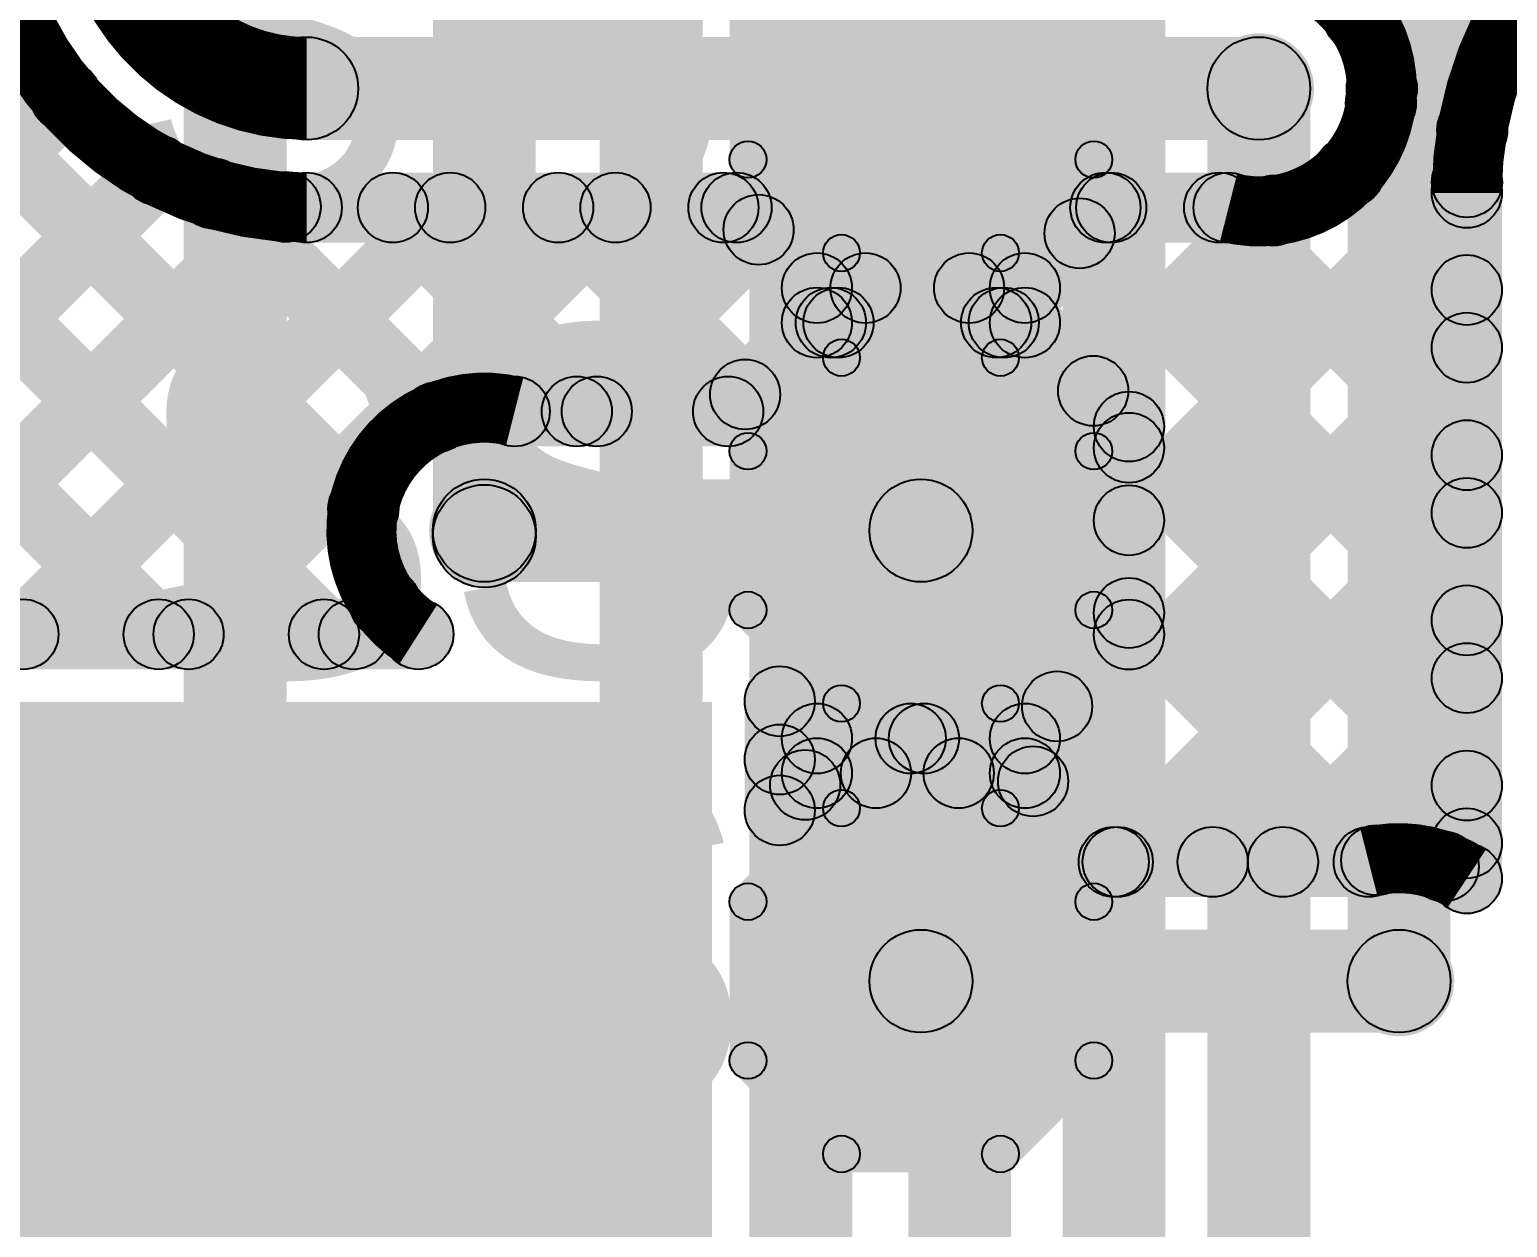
# Model space of a CAD drawing. Header units: millimetres. Extents: x 0 to 210, y 0 to 213.
# Drawn here: x 2.053 to 2.3692, y 1.3036 to 1.5599 of the extents above; entities that cross this region are included whole.
import ezdxf

# ---------------------------------------------------------------- set-up
doc = ezdxf.new("R2010")
doc.units = ezdxf.units.MM
doc.header["$MEASUREMENT"] = 0
for name, color, linetype in [('BottomLayer', 5, 'Continuous'), ('TopLayer', 1, 'Continuous'), ('TopOverlay', 2, 'Continuous'), ('TopPaste', 8, 'Continuous'), ('TopSolder', 216, 'Continuous'), ('ViaHoleLayer', 16, 'Continuous')]:
    doc.layers.add(name, color=color, linetype=linetype)

# ---------------------------------------------------------------- blocks, each defined once
blk = doc.blocks.new('T__________61')
at = {"layer": 'TopLayer'}
blk.add_hatch(color=1, dxfattribs=at).paths.add_polyline_path([(0.015, 0.03), (-0.015, 0.03), (-0.03, 0.015), (-0.03, -0.015), (-0.015, -0.03), (0.015, -0.03), (0.03, -0.015), (0.03, 0.015)])
at = {"layer": 'TopOverlay'}
for points in [[(-0.03422, 0.01422), (-0.03978, 0.01978), (-0.01978, 0.03978), (-0.01422, 0.03422)], [(-0.017, 0.03306), (-0.017, 0.04094), (0.017, 0.04094), (0.017, 0.03306)], [(-0.017, 0.03306), (-0.017, 0.04094), (0.017, 0.04094), (0.017, 0.03306)], [(0.01422, 0.03422), (0.01978, 0.03978), (0.03978, 0.01978), (0.03422, 0.01422)], [(-0.03306, -0.017), (-0.04094, -0.017), (-0.04094, 0.017), (-0.03306, 0.017)], [(0.04094, -0.017), (0.03306, -0.017), (0.03306, 0.017), (0.04094, 0.017)], [(-0.03978, -0.01978), (-0.03422, -0.01422), (-0.01422, -0.03422), (-0.01978, -0.03978)], [(0.01978, -0.03978), (0.01422, -0.03422), (0.03422, -0.01422), (0.03978, -0.01978)], [(-0.017, -0.04094), (-0.017, -0.03306), (0.017, -0.03306), (0.017, -0.04094)], [(-0.017, -0.04094), (-0.017, -0.03306), (0.017, -0.03306), (0.017, -0.04094)]]:
    blk.add_hatch(color=2, dxfattribs=at).paths.add_polyline_path(points)
h = blk.add_hatch(color=2, dxfattribs=at)
edge = h.paths.add_edge_path()
edge.add_arc((-0.017, 0.037), 0.00394, 0, 360)
h = blk.add_hatch(color=2, dxfattribs=at)
edge = h.paths.add_edge_path()
edge.add_arc((-0.017, 0.037), 0.00394, 0, 360)
h = blk.add_hatch(color=2, dxfattribs=at)
edge = h.paths.add_edge_path()
edge.add_arc((-0.017, 0.037), 0.00394, 0, 360)
h = blk.add_hatch(color=2, dxfattribs=at)
edge = h.paths.add_edge_path()
edge.add_arc((0.017, 0.037), 0.00394, 0, 360)
h = blk.add_hatch(color=2, dxfattribs=at)
edge = h.paths.add_edge_path()
edge.add_arc((0.017, 0.037), 0.00394, 0, 360)
h = blk.add_hatch(color=2, dxfattribs=at)
edge = h.paths.add_edge_path()
edge.add_arc((0.017, 0.037), 0.00394, 0, 360)
h = blk.add_hatch(color=2, dxfattribs=at)
edge = h.paths.add_edge_path()
edge.add_arc((-0.037, 0.017), 0.00394, 0, 360)
h = blk.add_hatch(color=2, dxfattribs=at)
edge = h.paths.add_edge_path()
edge.add_arc((-0.037, 0.017), 0.00394, 0, 360)
h = blk.add_hatch(color=2, dxfattribs=at)
edge = h.paths.add_edge_path()
edge.add_arc((0.037, 0.017), 0.00394, 0, 360)
h = blk.add_hatch(color=2, dxfattribs=at)
edge = h.paths.add_edge_path()
edge.add_arc((0.037, 0.017), 0.00394, 0, 360)
h = blk.add_hatch(color=2, dxfattribs=at)
edge = h.paths.add_edge_path()
edge.add_arc((-0.037, -0.017), 0.00394, 0, 360)
h = blk.add_hatch(color=2, dxfattribs=at)
edge = h.paths.add_edge_path()
edge.add_arc((-0.037, -0.017), 0.00394, 0, 360)
h = blk.add_hatch(color=2, dxfattribs=at)
edge = h.paths.add_edge_path()
edge.add_arc((0.037, -0.017), 0.00394, 0, 360)
h = blk.add_hatch(color=2, dxfattribs=at)
edge = h.paths.add_edge_path()
edge.add_arc((0.037, -0.017), 0.00394, 0, 360)
h = blk.add_hatch(color=2, dxfattribs=at)
edge = h.paths.add_edge_path()
edge.add_arc((-0.017, -0.037), 0.00394, 0, 360)
h = blk.add_hatch(color=2, dxfattribs=at)
edge = h.paths.add_edge_path()
edge.add_arc((-0.017, -0.037), 0.00394, 0, 360)
h = blk.add_hatch(color=2, dxfattribs=at)
edge = h.paths.add_edge_path()
edge.add_arc((-0.017, -0.037), 0.00394, 0, 360)
h = blk.add_hatch(color=2, dxfattribs=at)
edge = h.paths.add_edge_path()
edge.add_arc((0.017, -0.037), 0.00394, 0, 360)
h = blk.add_hatch(color=2, dxfattribs=at)
edge = h.paths.add_edge_path()
edge.add_arc((0.017, -0.037), 0.00394, 0, 360)
h = blk.add_hatch(color=2, dxfattribs=at)
edge = h.paths.add_edge_path()
edge.add_arc((0.017, -0.037), 0.00394, 0, 360)
at = {"layer": 'TopPaste'}
blk.add_hatch(color=8, dxfattribs=at).paths.add_polyline_path([(0.015, 0.03), (-0.015, 0.03), (-0.03, 0.015), (-0.03, -0.015), (-0.015, -0.03), (0.015, -0.03), (0.03, -0.015), (0.03, 0.015)])
at = {"layer": 'TopSolder'}
blk.add_hatch(color=216, dxfattribs=at).paths.add_polyline_path([(0.017, 0.034), (-0.017, 0.034), (-0.034, 0.017), (-0.034, -0.017), (-0.017, -0.034), (0.017, -0.034), (0.034, -0.017), (0.034, 0.017)])
at = {"layer": 'TopOverlay'}
for centre in [(-0.017, 0.037), (-0.017, 0.037), (-0.017, 0.037), (0.017, 0.037), (0.017, 0.037), (0.017, 0.037), (-0.037, 0.017), (-0.037, 0.017), (0.037, 0.017), (0.037, 0.017), (-0.037, -0.017), (-0.037, -0.017), (0.037, -0.017), (0.037, -0.017), (-0.017, -0.037), (-0.017, -0.037), (-0.017, -0.037), (0.017, -0.037), (0.017, -0.037), (0.017, -0.037)]:
    blk.add_circle(centre, 0.00394, dxfattribs=at)
blk = doc.blocks.new('T__________113')
at = {"layer": 'TopLayer'}
blk.add_hatch(color=1, dxfattribs=at).paths.add_polyline_path([(0.015, 0.03), (-0.015, 0.03), (-0.03, 0.015), (-0.03, -0.015), (-0.015, -0.03), (0.015, -0.03), (0.03, -0.015), (0.03, 0.015)])
at = {"layer": 'TopOverlay'}
for points in [[(-0.01978, 0.03978), (-0.01422, 0.03422), (-0.03422, 0.01422), (-0.03978, 0.01978)], [(-0.017, 0.03306), (-0.017, 0.04094), (0.017, 0.04094), (0.017, 0.03306)], [(-0.017, 0.03306), (-0.017, 0.04094), (0.017, 0.04094), (0.017, 0.03306)], [(0.01422, 0.03422), (0.01978, 0.03978), (0.03978, 0.01978), (0.03422, 0.01422)], [(-0.04094, 0.017), (-0.03306, 0.017), (-0.03306, -0.017), (-0.04094, -0.017)], [(0.03306, 0.017), (0.04094, 0.017), (0.04094, -0.017), (0.03306, -0.017)], [(-0.03978, -0.01978), (-0.03422, -0.01422), (-0.01422, -0.03422), (-0.01978, -0.03978)], [(0.03422, -0.01422), (0.03978, -0.01978), (0.01978, -0.03978), (0.01422, -0.03422)], [(-0.017, -0.04094), (-0.017, -0.03306), (0.017, -0.03306), (0.017, -0.04094)], [(-0.017, -0.04094), (-0.017, -0.03306), (0.017, -0.03306), (0.017, -0.04094)]]:
    blk.add_hatch(color=2, dxfattribs=at).paths.add_polyline_path(points)
h = blk.add_hatch(color=2, dxfattribs=at)
edge = h.paths.add_edge_path()
edge.add_arc((-0.017, 0.037), 0.00394, 0, 360)
h = blk.add_hatch(color=2, dxfattribs=at)
edge = h.paths.add_edge_path()
edge.add_arc((-0.017, 0.037), 0.00394, 0, 360)
h = blk.add_hatch(color=2, dxfattribs=at)
edge = h.paths.add_edge_path()
edge.add_arc((-0.017, 0.037), 0.00394, 0, 360)
h = blk.add_hatch(color=2, dxfattribs=at)
edge = h.paths.add_edge_path()
edge.add_arc((0.017, 0.037), 0.00394, 0, 360)
h = blk.add_hatch(color=2, dxfattribs=at)
edge = h.paths.add_edge_path()
edge.add_arc((0.017, 0.037), 0.00394, 0, 360)
h = blk.add_hatch(color=2, dxfattribs=at)
edge = h.paths.add_edge_path()
edge.add_arc((0.017, 0.037), 0.00394, 0, 360)
h = blk.add_hatch(color=2, dxfattribs=at)
edge = h.paths.add_edge_path()
edge.add_arc((-0.037, 0.017), 0.00394, 0, 360)
h = blk.add_hatch(color=2, dxfattribs=at)
edge = h.paths.add_edge_path()
edge.add_arc((-0.037, 0.017), 0.00394, 0, 360)
h = blk.add_hatch(color=2, dxfattribs=at)
edge = h.paths.add_edge_path()
edge.add_arc((0.037, 0.017), 0.00394, 0, 360)
h = blk.add_hatch(color=2, dxfattribs=at)
edge = h.paths.add_edge_path()
edge.add_arc((0.037, 0.017), 0.00394, 0, 360)
h = blk.add_hatch(color=2, dxfattribs=at)
edge = h.paths.add_edge_path()
edge.add_arc((-0.037, -0.017), 0.00394, 0, 360)
h = blk.add_hatch(color=2, dxfattribs=at)
edge = h.paths.add_edge_path()
edge.add_arc((-0.037, -0.017), 0.00394, 0, 360)
h = blk.add_hatch(color=2, dxfattribs=at)
edge = h.paths.add_edge_path()
edge.add_arc((0.037, -0.017), 0.00394, 0, 360)
h = blk.add_hatch(color=2, dxfattribs=at)
edge = h.paths.add_edge_path()
edge.add_arc((0.037, -0.017), 0.00394, 0, 360)
h = blk.add_hatch(color=2, dxfattribs=at)
edge = h.paths.add_edge_path()
edge.add_arc((-0.017, -0.037), 0.00394, 0, 360)
h = blk.add_hatch(color=2, dxfattribs=at)
edge = h.paths.add_edge_path()
edge.add_arc((-0.017, -0.037), 0.00394, 0, 360)
h = blk.add_hatch(color=2, dxfattribs=at)
edge = h.paths.add_edge_path()
edge.add_arc((-0.017, -0.037), 0.00394, 0, 360)
h = blk.add_hatch(color=2, dxfattribs=at)
edge = h.paths.add_edge_path()
edge.add_arc((0.017, -0.037), 0.00394, 0, 360)
h = blk.add_hatch(color=2, dxfattribs=at)
edge = h.paths.add_edge_path()
edge.add_arc((0.017, -0.037), 0.00394, 0, 360)
h = blk.add_hatch(color=2, dxfattribs=at)
edge = h.paths.add_edge_path()
edge.add_arc((0.017, -0.037), 0.00394, 0, 360)
at = {"layer": 'TopPaste'}
blk.add_hatch(color=8, dxfattribs=at).paths.add_polyline_path([(0.015, 0.03), (-0.015, 0.03), (-0.03, 0.015), (-0.03, -0.015), (-0.015, -0.03), (0.015, -0.03), (0.03, -0.015), (0.03, 0.015)])
at = {"layer": 'TopSolder'}
blk.add_hatch(color=216, dxfattribs=at).paths.add_polyline_path([(0.017, 0.034), (-0.017, 0.034), (-0.034, 0.017), (-0.034, -0.017), (-0.017, -0.034), (0.017, -0.034), (0.034, -0.017), (0.034, 0.017)])
at = {"layer": 'TopOverlay'}
for centre in [(-0.017, 0.037), (-0.017, 0.037), (-0.017, 0.037), (0.017, 0.037), (0.017, 0.037), (0.017, 0.037), (-0.037, 0.017), (-0.037, 0.017), (0.037, 0.017), (0.037, 0.017), (-0.037, -0.017), (-0.037, -0.017), (0.037, -0.017), (0.037, -0.017), (-0.017, -0.037), (-0.017, -0.037), (-0.017, -0.037), (0.017, -0.037), (0.017, -0.037), (0.017, -0.037)]:
    blk.add_circle(centre, 0.00394, dxfattribs=at)
blk = doc.blocks.new('T__________114')
at = {"layer": 'TopLayer'}
blk.add_hatch(color=1, dxfattribs=at).paths.add_polyline_path([(0.015, 0.03), (-0.015, 0.03), (-0.03, 0.015), (-0.03, -0.015), (-0.015, -0.03), (0.015, -0.03), (0.03, -0.015), (0.03, 0.015)])
at = {"layer": 'TopOverlay'}
for points in [[(-0.01978, 0.03978), (-0.01422, 0.03422), (-0.03422, 0.01422), (-0.03978, 0.01978)], [(-0.017, 0.03306), (-0.017, 0.04094), (0.017, 0.04094), (0.017, 0.03306)], [(-0.017, 0.03306), (-0.017, 0.04094), (0.017, 0.04094), (0.017, 0.03306)], [(0.01422, 0.03422), (0.01978, 0.03978), (0.03978, 0.01978), (0.03422, 0.01422)], [(-0.04094, 0.017), (-0.03306, 0.017), (-0.03306, -0.017), (-0.04094, -0.017)], [(0.03306, 0.017), (0.04094, 0.017), (0.04094, -0.017), (0.03306, -0.017)], [(-0.03978, -0.01978), (-0.03422, -0.01422), (-0.01422, -0.03422), (-0.01978, -0.03978)], [(0.03422, -0.01422), (0.03978, -0.01978), (0.01978, -0.03978), (0.01422, -0.03422)], [(-0.017, -0.04094), (-0.017, -0.03306), (0.017, -0.03306), (0.017, -0.04094)], [(-0.017, -0.04094), (-0.017, -0.03306), (0.017, -0.03306), (0.017, -0.04094)]]:
    blk.add_hatch(color=2, dxfattribs=at).paths.add_polyline_path(points)
h = blk.add_hatch(color=2, dxfattribs=at)
edge = h.paths.add_edge_path()
edge.add_arc((-0.017, 0.037), 0.00394, 0, 360)
h = blk.add_hatch(color=2, dxfattribs=at)
edge = h.paths.add_edge_path()
edge.add_arc((-0.017, 0.037), 0.00394, 0, 360)
h = blk.add_hatch(color=2, dxfattribs=at)
edge = h.paths.add_edge_path()
edge.add_arc((-0.017, 0.037), 0.00394, 0, 360)
h = blk.add_hatch(color=2, dxfattribs=at)
edge = h.paths.add_edge_path()
edge.add_arc((0.017, 0.037), 0.00394, 0, 360)
h = blk.add_hatch(color=2, dxfattribs=at)
edge = h.paths.add_edge_path()
edge.add_arc((0.017, 0.037), 0.00394, 0, 360)
h = blk.add_hatch(color=2, dxfattribs=at)
edge = h.paths.add_edge_path()
edge.add_arc((0.017, 0.037), 0.00394, 0, 360)
h = blk.add_hatch(color=2, dxfattribs=at)
edge = h.paths.add_edge_path()
edge.add_arc((-0.037, 0.017), 0.00394, 0, 360)
h = blk.add_hatch(color=2, dxfattribs=at)
edge = h.paths.add_edge_path()
edge.add_arc((-0.037, 0.017), 0.00394, 0, 360)
h = blk.add_hatch(color=2, dxfattribs=at)
edge = h.paths.add_edge_path()
edge.add_arc((0.037, 0.017), 0.00394, 0, 360)
h = blk.add_hatch(color=2, dxfattribs=at)
edge = h.paths.add_edge_path()
edge.add_arc((0.037, 0.017), 0.00394, 0, 360)
h = blk.add_hatch(color=2, dxfattribs=at)
edge = h.paths.add_edge_path()
edge.add_arc((-0.037, -0.017), 0.00394, 0, 360)
h = blk.add_hatch(color=2, dxfattribs=at)
edge = h.paths.add_edge_path()
edge.add_arc((-0.037, -0.017), 0.00394, 0, 360)
h = blk.add_hatch(color=2, dxfattribs=at)
edge = h.paths.add_edge_path()
edge.add_arc((0.037, -0.017), 0.00394, 0, 360)
h = blk.add_hatch(color=2, dxfattribs=at)
edge = h.paths.add_edge_path()
edge.add_arc((0.037, -0.017), 0.00394, 0, 360)
h = blk.add_hatch(color=2, dxfattribs=at)
edge = h.paths.add_edge_path()
edge.add_arc((-0.017, -0.037), 0.00394, 0, 360)
h = blk.add_hatch(color=2, dxfattribs=at)
edge = h.paths.add_edge_path()
edge.add_arc((-0.017, -0.037), 0.00394, 0, 360)
h = blk.add_hatch(color=2, dxfattribs=at)
edge = h.paths.add_edge_path()
edge.add_arc((-0.017, -0.037), 0.00394, 0, 360)
h = blk.add_hatch(color=2, dxfattribs=at)
edge = h.paths.add_edge_path()
edge.add_arc((0.017, -0.037), 0.00394, 0, 360)
h = blk.add_hatch(color=2, dxfattribs=at)
edge = h.paths.add_edge_path()
edge.add_arc((0.017, -0.037), 0.00394, 0, 360)
h = blk.add_hatch(color=2, dxfattribs=at)
edge = h.paths.add_edge_path()
edge.add_arc((0.017, -0.037), 0.00394, 0, 360)
at = {"layer": 'TopPaste'}
blk.add_hatch(color=8, dxfattribs=at).paths.add_polyline_path([(0.015, 0.03), (-0.015, 0.03), (-0.03, 0.015), (-0.03, -0.015), (-0.015, -0.03), (0.015, -0.03), (0.03, -0.015), (0.03, 0.015)])
at = {"layer": 'TopSolder'}
blk.add_hatch(color=216, dxfattribs=at).paths.add_polyline_path([(0.017, 0.034), (-0.017, 0.034), (-0.034, 0.017), (-0.034, -0.017), (-0.017, -0.034), (0.017, -0.034), (0.034, -0.017), (0.034, 0.017)])
at = {"layer": 'TopOverlay'}
for centre in [(-0.017, 0.037), (-0.017, 0.037), (-0.017, 0.037), (0.017, 0.037), (0.017, 0.037), (0.017, 0.037), (-0.037, 0.017), (-0.037, 0.017), (0.037, 0.017), (0.037, 0.017), (-0.037, -0.017), (-0.037, -0.017), (0.037, -0.017), (0.037, -0.017), (-0.017, -0.037), (-0.017, -0.037), (-0.017, -0.037), (0.017, -0.037), (0.017, -0.037), (0.017, -0.037)]:
    blk.add_circle(centre, 0.00394, dxfattribs=at)

msp = doc.modelspace()

# ---------------------------------------------------------------- hatches: boundary and pattern name
at = {"layer": 'BottomLayer'}
for points in [[(2.108, 0.47), (2.086, 0.47), (2.086, 2.438), (2.108, 2.438)], [(2.197, 0.3777), (2.175, 0.3777), (2.175, 2.39656), (2.197, 2.39656)], [(2.229, 0.891), (2.207, 0.891), (2.207, 2.23785), (2.229, 2.23785)], [(2.241, 2.18), (2.263, 2.18), (2.263, 0.57503), (2.241, 0.57503)], [(2.296, 0.88189), (2.274, 0.88189), (2.274, 1.95369), (2.296, 1.95369)], [(2.357, 1.35628), (2.335, 1.35628), (2.335, 1.73625), (2.357, 1.73625)], [(2.1613, 1.4527), (2.1393, 1.4527), (2.1393, 1.58711), (2.1613, 1.58711)], [(2.327, 0.97221), (2.305, 0.97221), (2.305, 1.54732), (2.327, 1.54732)], [(2.1613, 1.45151), (2.1393, 1.45151), (2.1393, 1.4527), (2.1613, 1.4527)]]:
    msp.add_hatch(color=5, dxfattribs=at).paths.add_polyline_path(points)
h = msp.add_hatch(color=5, dxfattribs=at)
edge = h.paths.add_edge_path()
edge.add_arc((2.316, 1.54732), 0.01181, 0, 360)
h = msp.add_hatch(color=5, dxfattribs=at)
edge = h.paths.add_edge_path()
edge.add_arc((2.316, 1.54732), 0.011, 0, 360)
h = msp.add_hatch(color=5, dxfattribs=at)
edge = h.paths.add_edge_path()
edge.add_arc((2.1503, 1.4527), 0.01181, 0, 360)
h = msp.add_hatch(color=5, dxfattribs=at)
edge = h.paths.add_edge_path()
edge.add_arc((2.1503, 1.4527), 0.011, 0, 360)
h = msp.add_hatch(color=5, dxfattribs=at)
edge = h.paths.add_edge_path()
edge.add_arc((2.1503, 1.4527), 0.011, 0, 360)
h = msp.add_hatch(color=5, dxfattribs=at)
edge = h.paths.add_edge_path()
edge.add_arc((2.1503, 1.45151), 0.011, 0, 360)
h = msp.add_hatch(color=5, dxfattribs=at)
edge = h.paths.add_edge_path()
edge.add_arc((2.346, 1.35628), 0.01181, 0, 360)
h = msp.add_hatch(color=5, dxfattribs=at)
edge = h.paths.add_edge_path()
edge.add_arc((2.346, 1.35628), 0.011, 0, 360)
at = {"layer": 'TopLayer'}
for points in [[(1.90684, 1.66441), (1.91744, 1.67501), (2.12972, 1.46273), (2.11912, 1.45212)], [(1.89479, 1.6411), (1.90539, 1.65171), (2.1213, 1.4358), (2.11069, 1.4252)], [(2.34742, 1.53886), (2.33682, 1.54947), (2.41909, 1.63174), (2.4297, 1.62113)], [(2.31328, 1.61152), (2.32388, 1.62213), (2.3763, 1.56971), (2.3657, 1.5591)], [(1.92378, 1.57675), (1.93439, 1.58736), (2.08594, 1.4358), (2.07534, 1.4252)], [(2.33205, 1.55739), (2.34266, 1.56799), (2.36695, 1.5437), (2.35634, 1.5331)], [(2.1123, 1.53632), (2.1123, 1.55832), (2.316, 1.55832), (2.316, 1.53632)], [(1.95091, 1.4252), (1.94031, 1.4358), (2.05542, 1.55092), (2.06603, 1.54031)], [(1.98627, 1.4252), (1.97566, 1.4358), (2.07501, 1.53515), (2.08561, 1.52454)], [(2.32997, 1.52411), (2.34058, 1.53472), (2.3658, 1.5095), (2.3552, 1.49889)], [(2.29351, 1.4496), (2.28291, 1.4602), (2.35523, 1.53253), (2.36584, 1.52192)], [(2.02163, 1.4252), (2.01102, 1.4358), (2.10249, 1.52728), (2.1131, 1.51667)], [(2.08709, 1.51951), (2.0977, 1.53011), (2.14551, 1.4823), (2.13491, 1.47169)], [(2.1123, 1.51432), (2.1123, 1.52932), (2.20425, 1.52932), (2.20425, 1.51432)], [(2.28317, 1.51432), (2.28317, 1.52932), (2.30952, 1.52932), (2.30952, 1.51432)], [(2.05698, 1.4252), (2.04637, 1.4358), (2.1377, 1.52713), (2.1483, 1.51652)], [(2.09234, 1.4252), (2.08173, 1.4358), (2.17305, 1.52713), (2.18366, 1.51652)], [(2.12543, 1.51652), (2.13604, 1.52713), (2.17967, 1.4835), (2.16906, 1.47289)], [(2.16079, 1.51652), (2.1714, 1.52713), (2.21139, 1.48713), (2.20079, 1.47652)], [(2.19614, 1.51652), (2.20675, 1.52713), (2.23138, 1.5025), (2.22077, 1.49189)], [(2.19894, 1.51652), (2.20955, 1.52713), (2.22676, 1.50991), (2.21616, 1.49931)], [(2.2651, 1.49189), (2.25449, 1.5025), (2.27912, 1.52713), (2.28972, 1.51652)], [(2.27126, 1.49931), (2.26066, 1.50991), (2.27787, 1.52713), (2.28847, 1.51652)], [(2.28586, 1.4773), (2.27525, 1.4879), (2.31385, 1.52651), (2.32446, 1.5159)], [(2.30221, 1.51652), (2.31282, 1.52713), (2.3658, 1.47414), (2.3552, 1.46353)], [(2.368, 1.37824), (2.353, 1.37824), (2.353, 1.52497), (2.368, 1.52497)], [(2.17539, 1.47289), (2.16478, 1.4835), (2.20368, 1.52239), (2.21428, 1.51179)], [(2.27236, 1.51101), (2.28297, 1.52162), (2.3658, 1.43878), (2.3552, 1.42818)], [(2.22146, 1.49711), (2.22146, 1.51211), (2.26596, 1.51211), (2.26596, 1.49711)], [(2.22974, 1.49189), (2.21914, 1.5025), (2.22655, 1.50991), (2.23716, 1.49931)], [(2.24871, 1.49931), (2.25932, 1.50991), (2.26673, 1.5025), (2.25613, 1.49189)], [(2.20776, 1.47289), (2.19716, 1.4835), (2.21616, 1.5025), (2.22676, 1.49189)], [(2.22146, 1.4897), (2.22146, 1.5047), (2.26596, 1.5047), (2.26596, 1.4897)], [(2.26066, 1.49189), (2.27126, 1.5025), (2.29351, 1.48025), (2.28291, 1.46964)], [(2.27301, 1.39374), (2.2624, 1.40434), (2.3552, 1.49714), (2.3658, 1.48653)], [(2.15679, 1.4707), (2.15679, 1.4857), (2.20246, 1.4857), (2.20246, 1.4707)], [(2.29571, 1.43045), (2.28071, 1.43045), (2.28071, 1.47495), (2.29571, 1.47495)], [(2.28291, 1.46511), (2.29351, 1.47572), (2.3658, 1.40343), (2.3552, 1.39282)], [(2.1503, 1.4417), (2.1503, 1.4637), (2.24371, 1.4637), (2.24371, 1.4417)], [(2.29111, 1.37648), (2.2805, 1.38709), (2.3552, 1.46178), (2.3658, 1.45118)], [(2.12769, 1.4252), (2.11708, 1.4358), (2.12376, 1.44248), (2.13436, 1.43187)], [(2.28291, 1.42976), (2.29351, 1.44036), (2.34643, 1.38744), (2.33583, 1.37684)], [(1.9077, 1.423), (1.9077, 1.438), (2.13618, 1.438), (2.13618, 1.423)], [(2.27126, 1.40289), (2.26066, 1.4135), (2.28291, 1.43575), (2.29351, 1.42514)], [(2.32646, 1.37648), (2.31585, 1.38709), (2.3552, 1.42643), (2.3658, 1.41582)], [(2.2082, 1.41085), (2.2188, 1.42146), (2.22676, 1.4135), (2.21616, 1.40289)], [(2.26754, 1.40977), (2.27814, 1.42038), (2.31144, 1.38709), (2.30083, 1.37648)], [(1.75398, 1.251), (2.199, 1.251), (2.199, 1.416), (1.75398, 1.416)], [(2.221, 1.39282), (2.206, 1.39282), (2.206, 1.41616), (2.221, 1.41616)], [(2.22146, 1.4007), (2.22146, 1.4157), (2.26596, 1.4157), (2.26596, 1.4007)], [(2.2394, 1.39548), (2.22879, 1.40609), (2.2362, 1.4135), (2.24681, 1.40289)], [(2.23906, 1.40289), (2.24967, 1.4135), (2.25708, 1.40609), (2.24647, 1.39548)], [(2.2082, 1.3984), (2.2188, 1.40901), (2.22424, 1.40357), (2.21364, 1.39296)], [(2.22146, 1.39328), (2.22146, 1.40828), (2.26596, 1.40828), (2.26596, 1.39328)], [(2.2188, 1.38752), (2.2082, 1.39813), (2.21616, 1.40609), (2.22676, 1.39548)], [(2.26066, 1.39548), (2.27126, 1.40609), (2.29026, 1.38709), (2.27966, 1.37648)], [(2.28496, 1.37428), (2.28496, 1.38928), (2.33952, 1.38928), (2.33952, 1.37428)], [(2.36084, 1.3755), (2.35023, 1.38611), (2.3552, 1.39107), (2.3658, 1.38047)], [(2.24371, 1.34528), (2.24371, 1.36728), (2.346, 1.36728), (2.346, 1.34528)]]:
    msp.add_hatch(color=1, dxfattribs=at).paths.add_polyline_path(points)
h = msp.add_hatch(color=1, dxfattribs=at)
edge = h.paths.add_edge_path()
edge.add_arc((2.371, 1.5644), 0.0075, 0, 360)
h = msp.add_hatch(color=1, dxfattribs=at)
edge = h.paths.add_edge_path()
edge.add_arc((2.33736, 1.56269), 0.0075, 0, 360)
h = msp.add_hatch(color=1, dxfattribs=at)
edge = h.paths.add_edge_path()
edge.add_arc((2.316, 1.54732), 0.01181, 0, 360)
h = msp.add_hatch(color=1, dxfattribs=at)
edge = h.paths.add_edge_path()
edge.add_arc((2.1123, 1.54732), 0.011, 0, 360)
h = msp.add_hatch(color=1, dxfattribs=at)
edge = h.paths.add_edge_path()
edge.add_arc((2.1123, 1.54732), 0.011, 0, 360)
h = msp.add_hatch(color=1, dxfattribs=at)
edge = h.paths.add_edge_path()
edge.add_arc((2.316, 1.54732), 0.011, 0, 360)
h = msp.add_hatch(color=1, dxfattribs=at)
edge = h.paths.add_edge_path()
edge.add_arc((2.06073, 1.54561), 0.0075, 0, 360)
h = msp.add_hatch(color=1, dxfattribs=at)
edge = h.paths.add_edge_path()
edge.add_arc((2.34231, 1.54732), 0.0075, 0, 360)
h = msp.add_hatch(color=1, dxfattribs=at)
edge = h.paths.add_edge_path()
edge.add_arc((2.34231, 1.54732), 0.0075, 0, 360)
h = msp.add_hatch(color=1, dxfattribs=at)
edge = h.paths.add_edge_path()
edge.add_arc((2.34212, 1.54417), 0.0075, 0, 360)
h = msp.add_hatch(color=1, dxfattribs=at)
edge = h.paths.add_edge_path()
edge.add_arc((2.36165, 1.5384), 0.0075, 0, 360)
h = msp.add_hatch(color=1, dxfattribs=at)
edge = h.paths.add_edge_path()
edge.add_arc((2.08031, 1.52984), 0.0075, 0, 360)
h = msp.add_hatch(color=1, dxfattribs=at)
edge = h.paths.add_edge_path()
edge.add_arc((2.33528, 1.52942), 0.0075, 0, 360)
h = msp.add_hatch(color=1, dxfattribs=at)
edge = h.paths.add_edge_path()
edge.add_arc((2.36053, 1.52722), 0.0075, 0, 360)
h = msp.add_hatch(color=1, dxfattribs=at)
edge = h.paths.add_edge_path()
edge.add_arc((2.09239, 1.52481), 0.0075, 0, 360)
h = msp.add_hatch(color=1, dxfattribs=at)
edge = h.paths.add_edge_path()
edge.add_arc((2.3605, 1.52497), 0.0075, 0, 360)
h = msp.add_hatch(color=1, dxfattribs=at)
edge = h.paths.add_edge_path()
edge.add_arc((2.3605, 1.52497), 0.0075, 0, 360)
h = msp.add_hatch(color=1, dxfattribs=at)
edge = h.paths.add_edge_path()
edge.add_arc((2.10779, 1.52197), 0.0075, 0, 360)
h = msp.add_hatch(color=1, dxfattribs=at)
edge = h.paths.add_edge_path()
edge.add_arc((2.1123, 1.52182), 0.0075, 0, 360)
h = msp.add_hatch(color=1, dxfattribs=at)
edge = h.paths.add_edge_path()
edge.add_arc((2.1123, 1.52182), 0.0075, 0, 360)
h = msp.add_hatch(color=1, dxfattribs=at)
edge = h.paths.add_edge_path()
edge.add_arc((2.13074, 1.52182), 0.0075, 0, 360)
h = msp.add_hatch(color=1, dxfattribs=at)
edge = h.paths.add_edge_path()
edge.add_arc((2.143, 1.52182), 0.0075, 0, 360)
h = msp.add_hatch(color=1, dxfattribs=at)
edge = h.paths.add_edge_path()
edge.add_arc((2.16609, 1.52182), 0.0075, 0, 360)
h = msp.add_hatch(color=1, dxfattribs=at)
edge = h.paths.add_edge_path()
edge.add_arc((2.17836, 1.52182), 0.0075, 0, 360)
h = msp.add_hatch(color=1, dxfattribs=at)
edge = h.paths.add_edge_path()
edge.add_arc((2.20145, 1.52182), 0.0075, 0, 360)
h = msp.add_hatch(color=1, dxfattribs=at)
edge = h.paths.add_edge_path()
edge.add_arc((2.20425, 1.52182), 0.0075, 0, 360)
h = msp.add_hatch(color=1, dxfattribs=at)
edge = h.paths.add_edge_path()
edge.add_arc((2.20425, 1.52182), 0.0075, 0, 360)
h = msp.add_hatch(color=1, dxfattribs=at)
edge = h.paths.add_edge_path()
edge.add_arc((2.28317, 1.52182), 0.0075, 0, 360)
h = msp.add_hatch(color=1, dxfattribs=at)
edge = h.paths.add_edge_path()
edge.add_arc((2.28317, 1.52182), 0.0075, 0, 360)
h = msp.add_hatch(color=1, dxfattribs=at)
edge = h.paths.add_edge_path()
edge.add_arc((2.28442, 1.52182), 0.0075, 0, 360)
h = msp.add_hatch(color=1, dxfattribs=at)
edge = h.paths.add_edge_path()
edge.add_arc((2.30751, 1.52182), 0.0075, 0, 360)
h = msp.add_hatch(color=1, dxfattribs=at)
edge = h.paths.add_edge_path()
edge.add_arc((2.30952, 1.52182), 0.0075, 0, 360)
h = msp.add_hatch(color=1, dxfattribs=at)
edge = h.paths.add_edge_path()
edge.add_arc((2.30952, 1.52182), 0.0075, 0, 360)
h = msp.add_hatch(color=1, dxfattribs=at)
edge = h.paths.add_edge_path()
edge.add_arc((2.31916, 1.5212), 0.0075, 0, 360)
h = msp.add_hatch(color=1, dxfattribs=at)
edge = h.paths.add_edge_path()
edge.add_arc((2.20898, 1.51709), 0.0075, 0, 360)
h = msp.add_hatch(color=1, dxfattribs=at)
edge = h.paths.add_edge_path()
edge.add_arc((2.27766, 1.51632), 0.0075, 0, 360)
h = msp.add_hatch(color=1, dxfattribs=at)
edge = h.paths.add_edge_path()
edge.add_arc((2.22146, 1.50461), 0.0075, 0, 360)
h = msp.add_hatch(color=1, dxfattribs=at)
edge = h.paths.add_edge_path()
edge.add_arc((2.22146, 1.50461), 0.0075, 0, 360)
h = msp.add_hatch(color=1, dxfattribs=at)
edge = h.paths.add_edge_path()
edge.add_arc((2.23185, 1.50461), 0.0075, 0, 360)
h = msp.add_hatch(color=1, dxfattribs=at)
edge = h.paths.add_edge_path()
edge.add_arc((2.25401, 1.50461), 0.0075, 0, 360)
h = msp.add_hatch(color=1, dxfattribs=at)
edge = h.paths.add_edge_path()
edge.add_arc((2.26596, 1.50461), 0.0075, 0, 360)
h = msp.add_hatch(color=1, dxfattribs=at)
edge = h.paths.add_edge_path()
edge.add_arc((2.26596, 1.50461), 0.0075, 0, 360)
h = msp.add_hatch(color=1, dxfattribs=at)
edge = h.paths.add_edge_path()
edge.add_arc((2.3605, 1.50419), 0.0075, 0, 360)
h = msp.add_hatch(color=1, dxfattribs=at)
edge = h.paths.add_edge_path()
edge.add_arc((2.22146, 1.4972), 0.0075, 0, 360)
h = msp.add_hatch(color=1, dxfattribs=at)
edge = h.paths.add_edge_path()
edge.add_arc((2.22146, 1.4972), 0.0075, 0, 360)
h = msp.add_hatch(color=1, dxfattribs=at)
edge = h.paths.add_edge_path()
edge.add_arc((2.22444, 1.4972), 0.0075, 0, 360)
h = msp.add_hatch(color=1, dxfattribs=at)
edge = h.paths.add_edge_path()
edge.add_arc((2.22607, 1.4972), 0.0075, 0, 360)
h = msp.add_hatch(color=1, dxfattribs=at)
edge = h.paths.add_edge_path()
edge.add_arc((2.2598, 1.4972), 0.0075, 0, 360)
h = msp.add_hatch(color=1, dxfattribs=at)
edge = h.paths.add_edge_path()
edge.add_arc((2.26143, 1.4972), 0.0075, 0, 360)
h = msp.add_hatch(color=1, dxfattribs=at)
edge = h.paths.add_edge_path()
edge.add_arc((2.26596, 1.4972), 0.0075, 0, 360)
h = msp.add_hatch(color=1, dxfattribs=at)
edge = h.paths.add_edge_path()
edge.add_arc((2.26596, 1.4972), 0.0075, 0, 360)
h = msp.add_hatch(color=1, dxfattribs=at)
edge = h.paths.add_edge_path()
edge.add_arc((2.3605, 1.49184), 0.0075, 0, 360)
h = msp.add_hatch(color=1, dxfattribs=at)
edge = h.paths.add_edge_path()
edge.add_arc((2.20609, 1.48183), 0.0075, 0, 360)
h = msp.add_hatch(color=1, dxfattribs=at)
edge = h.paths.add_edge_path()
edge.add_arc((2.28056, 1.4826), 0.0075, 0, 360)
h = msp.add_hatch(color=1, dxfattribs=at)
edge = h.paths.add_edge_path()
edge.add_arc((2.14021, 1.477), 0.0075, 0, 360)
h = msp.add_hatch(color=1, dxfattribs=at)
edge = h.paths.add_edge_path()
edge.add_arc((2.15679, 1.4782), 0.0075, 0, 360)
h = msp.add_hatch(color=1, dxfattribs=at)
edge = h.paths.add_edge_path()
edge.add_arc((2.15679, 1.4782), 0.0075, 0, 360)
h = msp.add_hatch(color=1, dxfattribs=at)
edge = h.paths.add_edge_path()
edge.add_arc((2.17009, 1.4782), 0.0075, 0, 360)
h = msp.add_hatch(color=1, dxfattribs=at)
edge = h.paths.add_edge_path()
edge.add_arc((2.17436, 1.4782), 0.0075, 0, 360)
h = msp.add_hatch(color=1, dxfattribs=at)
edge = h.paths.add_edge_path()
edge.add_arc((2.20246, 1.4782), 0.0075, 0, 360)
h = msp.add_hatch(color=1, dxfattribs=at)
edge = h.paths.add_edge_path()
edge.add_arc((2.20246, 1.4782), 0.0075, 0, 360)
h = msp.add_hatch(color=1, dxfattribs=at)
edge = h.paths.add_edge_path()
edge.add_arc((2.28821, 1.47495), 0.0075, 0, 360)
h = msp.add_hatch(color=1, dxfattribs=at)
edge = h.paths.add_edge_path()
edge.add_arc((2.28821, 1.47495), 0.0075, 0, 360)
h = msp.add_hatch(color=1, dxfattribs=at)
edge = h.paths.add_edge_path()
edge.add_arc((2.28821, 1.47042), 0.0075, 0, 360)
h = msp.add_hatch(color=1, dxfattribs=at)
edge = h.paths.add_edge_path()
edge.add_arc((2.3605, 1.46884), 0.0075, 0, 360)
h = msp.add_hatch(color=1, dxfattribs=at)
edge = h.paths.add_edge_path()
edge.add_arc((2.12442, 1.45743), 0.0075, 0, 360)
h = msp.add_hatch(color=1, dxfattribs=at)
edge = h.paths.add_edge_path()
edge.add_arc((2.1503, 1.4527), 0.01181, 0, 360)
h = msp.add_hatch(color=1, dxfattribs=at)
edge = h.paths.add_edge_path()
edge.add_arc((2.3605, 1.45648), 0.0075, 0, 360)
h = msp.add_hatch(color=1, dxfattribs=at)
edge = h.paths.add_edge_path()
edge.add_arc((2.1503, 1.4527), 0.011, 0, 360)
h = msp.add_hatch(color=1, dxfattribs=at)
edge = h.paths.add_edge_path()
edge.add_arc((2.24371, 1.4527), 0.011, 0, 360)
h = msp.add_hatch(color=1, dxfattribs=at)
edge = h.paths.add_edge_path()
edge.add_arc((2.28821, 1.4549), 0.0075, 0, 360)
h = msp.add_hatch(color=1, dxfattribs=at)
edge = h.paths.add_edge_path()
edge.add_arc((2.12906, 1.43717), 0.0075, 0, 360)
h = msp.add_hatch(color=1, dxfattribs=at)
edge = h.paths.add_edge_path()
edge.add_arc((2.28821, 1.43506), 0.0075, 0, 360)
h = msp.add_hatch(color=1, dxfattribs=at)
edge = h.paths.add_edge_path()
edge.add_arc((2.3605, 1.43348), 0.0075, 0, 360)
h = msp.add_hatch(color=1, dxfattribs=at)
edge = h.paths.add_edge_path()
edge.add_arc((2.05168, 1.4305), 0.0075, 0, 360)
h = msp.add_hatch(color=1, dxfattribs=at)
edge = h.paths.add_edge_path()
edge.add_arc((2.08064, 1.4305), 0.0075, 0, 360)
h = msp.add_hatch(color=1, dxfattribs=at)
edge = h.paths.add_edge_path()
edge.add_arc((2.08703, 1.4305), 0.0075, 0, 360)
h = msp.add_hatch(color=1, dxfattribs=at)
edge = h.paths.add_edge_path()
edge.add_arc((2.11599, 1.4305), 0.0075, 0, 360)
h = msp.add_hatch(color=1, dxfattribs=at)
edge = h.paths.add_edge_path()
edge.add_arc((2.12239, 1.4305), 0.0075, 0, 360)
h = msp.add_hatch(color=1, dxfattribs=at)
edge = h.paths.add_edge_path()
edge.add_arc((2.13618, 1.4305), 0.0075, 0, 360)
h = msp.add_hatch(color=1, dxfattribs=at)
edge = h.paths.add_edge_path()
edge.add_arc((2.13618, 1.4305), 0.0075, 0, 360)
h = msp.add_hatch(color=1, dxfattribs=at)
edge = h.paths.add_edge_path()
edge.add_arc((2.28821, 1.43045), 0.0075, 0, 360)
h = msp.add_hatch(color=1, dxfattribs=at)
edge = h.paths.add_edge_path()
edge.add_arc((2.28821, 1.43045), 0.0075, 0, 360)
h = msp.add_hatch(color=1, dxfattribs=at)
edge = h.paths.add_edge_path()
edge.add_arc((2.3605, 1.42112), 0.0075, 0, 360)
h = msp.add_hatch(color=1, dxfattribs=at)
edge = h.paths.add_edge_path()
edge.add_arc((2.2135, 1.41616), 0.0075, 0, 360)
h = msp.add_hatch(color=1, dxfattribs=at)
edge = h.paths.add_edge_path()
edge.add_arc((2.2135, 1.41616), 0.0075, 0, 360)
h = msp.add_hatch(color=1, dxfattribs=at)
edge = h.paths.add_edge_path()
edge.add_arc((2.27284, 1.41508), 0.0075, 0, 360)
h = msp.add_hatch(color=1, dxfattribs=at)
edge = h.paths.add_edge_path()
edge.add_arc((2.22146, 1.4082), 0.0075, 0, 360)
h = msp.add_hatch(color=1, dxfattribs=at)
edge = h.paths.add_edge_path()
edge.add_arc((2.22146, 1.4082), 0.0075, 0, 360)
h = msp.add_hatch(color=1, dxfattribs=at)
edge = h.paths.add_edge_path()
edge.add_arc((2.24151, 1.4082), 0.0075, 0, 360)
h = msp.add_hatch(color=1, dxfattribs=at)
edge = h.paths.add_edge_path()
edge.add_arc((2.24436, 1.4082), 0.0075, 0, 360)
h = msp.add_hatch(color=1, dxfattribs=at)
edge = h.paths.add_edge_path()
edge.add_arc((2.26596, 1.4082), 0.0075, 0, 360)
h = msp.add_hatch(color=1, dxfattribs=at)
edge = h.paths.add_edge_path()
edge.add_arc((2.26596, 1.4082), 0.0075, 0, 360)
h = msp.add_hatch(color=1, dxfattribs=at)
edge = h.paths.add_edge_path()
edge.add_arc((2.2135, 1.4037), 0.0075, 0, 360)
h = msp.add_hatch(color=1, dxfattribs=at)
edge = h.paths.add_edge_path()
edge.add_arc((2.22146, 1.40078), 0.0075, 0, 360)
h = msp.add_hatch(color=1, dxfattribs=at)
edge = h.paths.add_edge_path()
edge.add_arc((2.22146, 1.40078), 0.0075, 0, 360)
h = msp.add_hatch(color=1, dxfattribs=at)
edge = h.paths.add_edge_path()
edge.add_arc((2.23409, 1.40078), 0.0075, 0, 360)
h = msp.add_hatch(color=1, dxfattribs=at)
edge = h.paths.add_edge_path()
edge.add_arc((2.25178, 1.40078), 0.0075, 0, 360)
h = msp.add_hatch(color=1, dxfattribs=at)
edge = h.paths.add_edge_path()
edge.add_arc((2.26596, 1.40078), 0.0075, 0, 360)
h = msp.add_hatch(color=1, dxfattribs=at)
edge = h.paths.add_edge_path()
edge.add_arc((2.26596, 1.40078), 0.0075, 0, 360)
h = msp.add_hatch(color=1, dxfattribs=at)
edge = h.paths.add_edge_path()
edge.add_arc((2.21894, 1.39826), 0.0075, 0, 360)
h = msp.add_hatch(color=1, dxfattribs=at)
edge = h.paths.add_edge_path()
edge.add_arc((2.2677, 1.39904), 0.0075, 0, 360)
h = msp.add_hatch(color=1, dxfattribs=at)
edge = h.paths.add_edge_path()
edge.add_arc((2.3605, 1.39813), 0.0075, 0, 360)
h = msp.add_hatch(color=1, dxfattribs=at)
edge = h.paths.add_edge_path()
edge.add_arc((2.2135, 1.39282), 0.0075, 0, 360)
h = msp.add_hatch(color=1, dxfattribs=at)
edge = h.paths.add_edge_path()
edge.add_arc((2.2135, 1.39282), 0.0075, 0, 360)
h = msp.add_hatch(color=1, dxfattribs=at)
edge = h.paths.add_edge_path()
edge.add_arc((2.3605, 1.38577), 0.0075, 0, 360)
h = msp.add_hatch(color=1, dxfattribs=at)
edge = h.paths.add_edge_path()
edge.add_arc((2.28496, 1.38178), 0.0075, 0, 360)
h = msp.add_hatch(color=1, dxfattribs=at)
edge = h.paths.add_edge_path()
edge.add_arc((2.28496, 1.38178), 0.0075, 0, 360)
h = msp.add_hatch(color=1, dxfattribs=at)
edge = h.paths.add_edge_path()
edge.add_arc((2.2858, 1.38178), 0.0075, 0, 360)
h = msp.add_hatch(color=1, dxfattribs=at)
edge = h.paths.add_edge_path()
edge.add_arc((2.30613, 1.38178), 0.0075, 0, 360)
h = msp.add_hatch(color=1, dxfattribs=at)
edge = h.paths.add_edge_path()
edge.add_arc((2.32116, 1.38178), 0.0075, 0, 360)
h = msp.add_hatch(color=1, dxfattribs=at)
edge = h.paths.add_edge_path()
edge.add_arc((2.33952, 1.38178), 0.0075, 0, 360)
h = msp.add_hatch(color=1, dxfattribs=at)
edge = h.paths.add_edge_path()
edge.add_arc((2.33952, 1.38178), 0.0075, 0, 360)
h = msp.add_hatch(color=1, dxfattribs=at)
edge = h.paths.add_edge_path()
edge.add_arc((2.34113, 1.38214), 0.0075, 0, 360)
h = msp.add_hatch(color=1, dxfattribs=at)
edge = h.paths.add_edge_path()
edge.add_arc((2.35554, 1.38081), 0.0075, 0, 360)
h = msp.add_hatch(color=1, dxfattribs=at)
edge = h.paths.add_edge_path()
edge.add_arc((2.3605, 1.37824), 0.0075, 0, 360)
h = msp.add_hatch(color=1, dxfattribs=at)
edge = h.paths.add_edge_path()
edge.add_arc((2.3605, 1.37824), 0.0075, 0, 360)
h = msp.add_hatch(color=1, dxfattribs=at)
edge = h.paths.add_edge_path()
edge.add_arc((2.24371, 1.35628), 0.011, 0, 360)
h = msp.add_hatch(color=1, dxfattribs=at)
edge = h.paths.add_edge_path()
edge.add_arc((2.346, 1.35628), 0.01181, 0, 360)
h = msp.add_hatch(color=1, dxfattribs=at)
edge = h.paths.add_edge_path()
edge.add_arc((2.346, 1.35628), 0.011, 0, 360)
at = {"layer": 'ViaHoleLayer'}
h = msp.add_hatch(color=16, dxfattribs=at)
edge = h.paths.add_edge_path()
edge.add_arc((2.316, 1.54732), 0.00591, 0, 360)
h = msp.add_hatch(color=16, dxfattribs=at)
edge = h.paths.add_edge_path()
edge.add_arc((2.1503, 1.4527), 0.00591, 0, 360)
h = msp.add_hatch(color=16, dxfattribs=at)
edge = h.paths.add_edge_path()
edge.add_arc((2.346, 1.35628), 0.00591, 0, 360)

# ---------------------------------------------------------------- linework, layer by layer
at = {"layer": 'BottomLayer'}
for centre in [(2.316, 1.54732), (2.1503, 1.4527), (2.1503, 1.4527), (2.1503, 1.45151), (2.346, 1.35628)]:
    msp.add_circle(centre, 0.011, dxfattribs=at)
at = {"layer": 'TopLayer'}
for points, const_width in [([(2.1123, 1.54732, -0.414214), (2.07, 1.58962)], 0.022), ([(2.1123, 1.52182, -0.414214), (2.0445, 1.58962)], 0.015), ([(2.3605, 1.52497, -0.186688), (2.38114, 1.57834)], 0.015), ([(2.30952, 1.57282, -0.489152), (2.34231, 1.54732)], 0.015), ([(2.34231, 1.54732, -0.489152), (2.30952, 1.52182)], 0.015), ([(2.13618, 1.4305, -0.852494), (2.15679, 1.4782)], 0.015), ([(2.33952, 1.38178, -0.211213), (2.3605, 1.37824)], 0.015)]:
    msp.add_lwpolyline(points, format="xyb", dxfattribs=dict(at, const_width=const_width))
for centre, radius in [((2.371, 1.5644), 0.0075), ((2.33736, 1.56269), 0.0075), ((2.1123, 1.54732), 0.011), ((2.1123, 1.54732), 0.011), ((2.316, 1.54732), 0.011), ((2.06073, 1.54561), 0.0075), ((2.34231, 1.54732), 0.0075), ((2.34231, 1.54732), 0.0075), ((2.34212, 1.54417), 0.0075), ((2.36165, 1.5384), 0.0075), ((2.08031, 1.52984), 0.0075), ((2.33528, 1.52942), 0.0075), ((2.36053, 1.52722), 0.0075), ((2.09239, 1.52481), 0.0075), ((2.3605, 1.52497), 0.0075), ((2.3605, 1.52497), 0.0075), ((2.10779, 1.52197), 0.0075), ((2.1123, 1.52182), 0.0075), ((2.1123, 1.52182), 0.0075), ((2.13074, 1.52182), 0.0075), ((2.143, 1.52182), 0.0075), ((2.16609, 1.52182), 0.0075), ((2.17836, 1.52182), 0.0075), ((2.20145, 1.52182), 0.0075), ((2.20425, 1.52182), 0.0075), ((2.20425, 1.52182), 0.0075), ((2.28317, 1.52182), 0.0075), ((2.28317, 1.52182), 0.0075), ((2.28442, 1.52182), 0.0075), ((2.30751, 1.52182), 0.0075), ((2.30952, 1.52182), 0.0075), ((2.30952, 1.52182), 0.0075), ((2.31916, 1.5212), 0.0075), ((2.20898, 1.51709), 0.0075), ((2.27766, 1.51632), 0.0075), ((2.22146, 1.50461), 0.0075), ((2.22146, 1.50461), 0.0075), ((2.23185, 1.50461), 0.0075), ((2.25401, 1.50461), 0.0075), ((2.26596, 1.50461), 0.0075), ((2.26596, 1.50461), 0.0075), ((2.3605, 1.50419), 0.0075), ((2.22146, 1.4972), 0.0075), ((2.22146, 1.4972), 0.0075), ((2.22444, 1.4972), 0.0075), ((2.22607, 1.4972), 0.0075), ((2.2598, 1.4972), 0.0075), ((2.26143, 1.4972), 0.0075), ((2.26596, 1.4972), 0.0075), ((2.26596, 1.4972), 0.0075), ((2.3605, 1.49184), 0.0075), ((2.20609, 1.48183), 0.0075), ((2.28056, 1.4826), 0.0075), ((2.14021, 1.477), 0.0075), ((2.15679, 1.4782), 0.0075), ((2.15679, 1.4782), 0.0075), ((2.17009, 1.4782), 0.0075), ((2.17436, 1.4782), 0.0075), ((2.20246, 1.4782), 0.0075), ((2.20246, 1.4782), 0.0075), ((2.28821, 1.47495), 0.0075), ((2.28821, 1.47495), 0.0075), ((2.28821, 1.47042), 0.0075), ((2.3605, 1.46884), 0.0075), ((2.12442, 1.45743), 0.0075), ((2.3605, 1.45648), 0.0075), ((2.1503, 1.4527), 0.011), ((2.24371, 1.4527), 0.011), ((2.28821, 1.4549), 0.0075), ((2.12906, 1.43717), 0.0075), ((2.28821, 1.43506), 0.0075), ((2.3605, 1.43348), 0.0075), ((2.05168, 1.4305), 0.0075), ((2.08064, 1.4305), 0.0075), ((2.08703, 1.4305), 0.0075), ((2.11599, 1.4305), 0.0075), ((2.12239, 1.4305), 0.0075), ((2.13618, 1.4305), 0.0075), ((2.13618, 1.4305), 0.0075), ((2.28821, 1.43045), 0.0075), ((2.28821, 1.43045), 0.0075), ((2.3605, 1.42112), 0.0075), ((2.2135, 1.41616), 0.0075), ((2.2135, 1.41616), 0.0075), ((2.27284, 1.41508), 0.0075), ((2.22146, 1.4082), 0.0075), ((2.22146, 1.4082), 0.0075), ((2.24151, 1.4082), 0.0075), ((2.24436, 1.4082), 0.0075), ((2.26596, 1.4082), 0.0075), ((2.26596, 1.4082), 0.0075), ((2.2135, 1.4037), 0.0075), ((2.22146, 1.40078), 0.0075), ((2.22146, 1.40078), 0.0075), ((2.23409, 1.40078), 0.0075), ((2.25178, 1.40078), 0.0075), ((2.26596, 1.40078), 0.0075), ((2.26596, 1.40078), 0.0075), ((2.21894, 1.39826), 0.0075), ((2.2677, 1.39904), 0.0075), ((2.3605, 1.39813), 0.0075), ((2.2135, 1.39282), 0.0075), ((2.2135, 1.39282), 0.0075), ((2.3605, 1.38577), 0.0075), ((2.28496, 1.38178), 0.0075), ((2.28496, 1.38178), 0.0075), ((2.2858, 1.38178), 0.0075), ((2.30613, 1.38178), 0.0075), ((2.32116, 1.38178), 0.0075), ((2.33952, 1.38178), 0.0075), ((2.33952, 1.38178), 0.0075), ((2.34113, 1.38214), 0.0075), ((2.35554, 1.38081), 0.0075), ((2.3605, 1.37824), 0.0075), ((2.3605, 1.37824), 0.0075), ((2.24371, 1.35628), 0.011), ((2.346, 1.35628), 0.011)]:
    msp.add_circle(centre, radius, dxfattribs=at)

# ---------------------------------------------------------------- block references
at = {"rotation": 90}
for name, p in [('T__________114', (2.24371, 1.54911)), ('T__________113', (2.24371, 1.4527))]:
    msp.add_blockref(name, p, dxfattribs=at)
msp.add_blockref('T__________61', (2.24371, 1.35628))

# ---------------------------------------------------------------- texts
at = {"layer": 'TopOverlay'}
for s, p in [('SS1', (2.06969, 1.52077)), ('SS2', (2.07447, 1.42151)), ('SS3', (2.07396, 1.327))]:
    msp.add_text(s, height=0.075, rotation=360, dxfattribs=at).set_placement(p)

doc.saveas('drawing.dxf')
